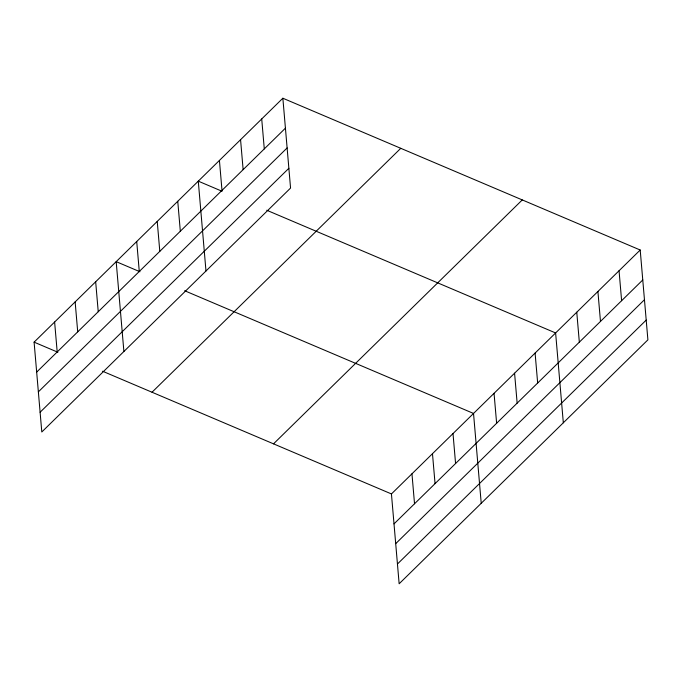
<?xml version="1.0" encoding="UTF-8"?>
<svg xmlns="http://www.w3.org/2000/svg" width="682" height="682" viewBox="0 0 682 682"><rect width="100%" height="100%" fill="white"/><g stroke="black" fill="none" stroke-linecap="round" stroke-linejoin="round"><path stroke-width="1.02" d="M282.86 98.225L290.558 188.061L41.798 431.987L34.1 342.151L282.86 98.225L640.202 250.013L647.9 339.849L399.141 583.775L391.442 493.938L640.202 250.013M36.666 372.099L285.426 128.173M38.363 391.86L287.122 147.934M40.11 412.226L288.87 168.292M152.026 392.235L400.777 148.309M273.516 443.846L522.276 199.92M394.008 523.887L642.768 279.961M395.705 543.656L644.456 299.73M397.444 564.014L646.204 320.088M222.059 191.258L198.283 181.156L205.981 270.993M266.747 210.244L555.617 332.952L563.323 422.789M139.963 271.751L116.187 261.649L123.894 351.494M184.66 290.737L473.53 413.445L481.228 503.282M34.1 342.151L57.876 352.244M102.573 371.23L391.442 493.938M619.051 270.745L621.617 300.694M597.909 291.478L600.475 321.427M576.767 312.211L579.333 342.168M535.097 353.071L537.663 383.02M514.578 373.199L517.144 403.147M494.049 393.318L496.624 423.266M453.01 433.564L455.576 463.521M432.482 453.692L435.056 483.64M411.962 473.82L414.528 503.768M261.718 118.958L264.284 148.906M240.567 139.691L243.133 169.639M219.425 160.423L221.991 190.372M177.755 201.284L180.329 231.232M157.235 221.403L159.801 251.351M136.715 241.53L139.281 271.479M95.668 281.777L98.234 311.725M75.148 301.896L77.714 331.844M54.62 322.023L57.194 351.972"/></g></svg>
